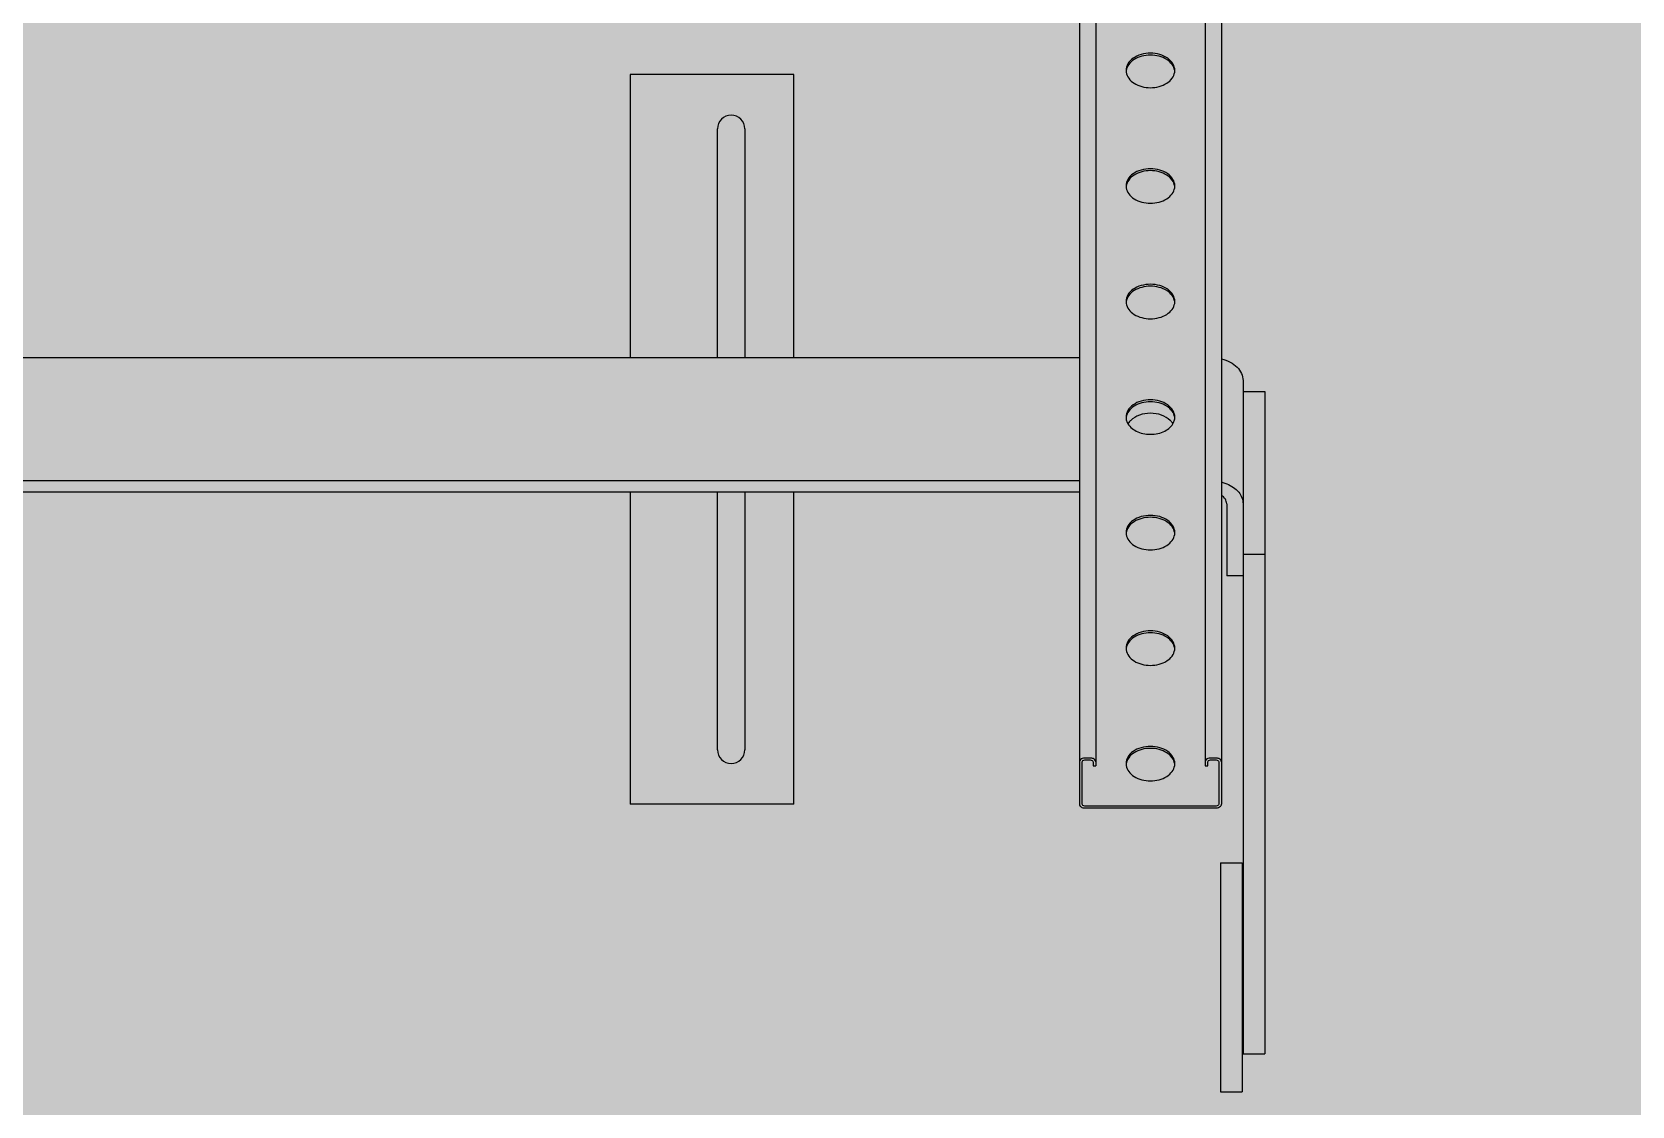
# Model space of a CAD drawing. Extents: x -18489 to 27370, y -8745 to 11880.
# Drawn here: x -16624.97 to -16578.4, y 1663.59 to 1694.86 of the extents above; entities that cross this region are included whole.
import ezdxf

# ---------------------------------------------------------------- set-up
doc = ezdxf.new("R2010")
doc.units = 0
doc.header["$LTSCALE"] = 100
for name, color, linetype in [('188K-SM-03-F10-MECH-EQ-Y2257103$0$0 Xref', 8, 'Continuous'), ('188K-SM-03-F10-MECH-EQ-Y2257103$0$M-EQU-FOUNDATION', 8, 'Continuous'), ('188K-SM-03-F10-MECH-EQ-Y2257103$0$Micron CUP L10 HVAC EQU$0$M-MECH-EQU', 136, 'Continuous'), ('188K-SM-03-F10-MECH-EQ-Y2257103$0$Micron CUP L10 HVAC EQU$0$M-PHASE1 AREA', 252, 'Continuous')]:
    doc.layers.add(name, color=color, linetype=linetype)
pattern_1 = [(50, (4473.52, 709.2), (54.6554, -4.78173), [5.715, -62.865]), (355, (4473.52, 709.2), (-10.57303, 57.31705), [4.572, -50.29218]), (100.45144, (4478.076, 708.8), (44.08237, 52.53533), [4.857, -53.42707]), (46.1842, (4473.52, 724.44), (81.32371, -12.6127), [8.5725, -94.2975]), (96.63556, (4480.3, 723.39), (71.22124, 74.22784), [7.2855, -80.14068]), (351.18415, (4473.52, 724.44), (71.22124, 74.22784), [6.858, -75.43792]), (21, (4481.14, 720.63), (45.48432, -30.67956), [5.715, -62.865]), (326, (4481.14, 720.63), (18.54061, 55.25639), [4.572, -50.292]), (71.45144, (4484.93, 718.07), (64.02493, 24.57683), [4.857, -53.42698]), (37.5, (4473.521, 709.2), (0.926581, 25.366512), [0, -49.6824, 0, -51.054, 0, -50.4825]), (7.5, (4473.52, 709.2), (20.0459, 30.054172), [0, -29.1084, 0, -48.5394, 0, -19.2405]), (327.5, (4456.529, 709.2), (40.677179, -1.718623), [0, -19.05, 0, -59.436, 0, -78.867]), (317.5, (4448.91, 709.2), (44.438754, 7.62795), [0, -24.765, 0, -39.4716, 0, -56.007])]

# ---------------------------------------------------------------- blocks, each defined once
blk = doc.blocks.new('188K-SM-03-F10-MECH-EQ-Y2257103$0$Micron CUP L10 HVAC EQU$0$A$C0c53ceb0')
at = {"layer": '188K-SM-03-F10-MECH-EQ-Y2257103$0$Micron CUP L10 HVAC EQU$0$M-PHASE1 AREA'}
for p, q in [((-4513.33243, 8077.48404), (-4513.33243, 7549.60984)), ((-4471.97399, 8077.48404), (-4471.97399, 7549.60984)), ((-4508.57494, 8064.26498), (-4508.57494, 7560.7785)), ((-4476.73148, 8064.26498), (-4476.73148, 7560.7785)), ((-4644.08119, 7762.09479), (-4644.08119, 7679.68653)), ((-4596.50631, 7762.09479), (-4644.08119, 7762.09479)), ((-4596.50631, 7679.68653), (-4596.50631, 7762.09479)), ((-4618.70792, 7679.68653), (-4618.70792, 7746.23649)), ((-4610.71634, 7746.23649), (-4610.71634, 7679.68653)), ((-4982.61107, 7679.68653), (-4513.33243, 7679.68653)), ((-4465.69411, 7672.95843), (-4465.69411, 7476.91535)), ((-4465.69411, 7669.79516), (-4459.35079, 7669.79516)), ((-4459.35079, 7669.79516), (-4459.35079, 7476.91535)), ((-4982.61107, 7643.80331), (-4513.33243, 7643.80331)), ((-4513.33243, 7640.43925), (-4982.61107, 7640.43925)), ((-4644.08119, 7640.43925), (-4644.08119, 7549.59364)), ((-4618.70792, 7565.45194), (-4618.70792, 7640.43925)), ((-4610.71634, 7640.43925), (-4610.71634, 7565.45194)), ((-4596.50631, 7549.59364), (-4596.50631, 7640.43925)), ((-4470.4516, 7637.0752), (-4470.4516, 7616.09913)), ((-4465.69411, 7622.35599), (-4459.35079, 7622.35599)), ((-4465.69411, 7616.09763), (-4470.4516, 7616.09763)), ((-4512.53951, 7549.60984), (-4512.53951, 7561.89985)), ((-4510.16077, 7563.0212), (-4511.7466, 7563.0212)), ((-4511.7466, 7562.46052), (-4510.16077, 7562.46052)), ((-4509.36785, 7561.89985), (-4509.36785, 7560.7785)), ((-4509.36785, 7560.7785), (-4508.57494, 7560.7785)), ((-4476.73148, 7560.7785), (-4475.93857, 7560.7785)), ((-4475.93857, 7560.7785), (-4475.93857, 7561.89985)), ((-4473.55982, 7563.0212), (-4475.14565, 7563.0212)), ((-4475.14565, 7562.46052), (-4473.55982, 7562.46052)), ((-4472.76691, 7561.89985), (-4472.76691, 7549.60984)), ((-4596.50631, 7549.59364), (-4644.08119, 7549.59364)), ((-4473.55982, 7549.04917), (-4511.7466, 7549.04917)), ((-4511.7466, 7548.48849), (-4473.55982, 7548.48849)), ((-4472.26219, 7532.50875), (-4472.26219, 7465.80084)), ((-4472.26219, 7532.50875), (-4465.91887, 7532.50875)), ((-4465.91887, 7532.50875), (-4465.91887, 7465.80084)), ((-4465.69411, 7476.91535), (-4459.35079, 7476.91535)), ((-4472.26219, 7465.80084), (-4465.91887, 7465.80084))]:
    blk.add_line(p, q, dxfattribs=at)
for centre, radius, start, end in [((-4496.21444, 7763.2275), 3.54328, 180.0055407, 184.5768373), ((-4496.16322, 7763.23177), 3.59469, 184.579493, 188.7122458), ((-4489.1432, 7763.23177), 3.59469, 351.2877542, 355.420507), ((-4489.09198, 7763.2275), 3.54328, 355.4231627, 359.9944593), ((-4614.71213, 7746.23649), 3.99579, 0, 180), ((-4496.21444, 7729.58698), 3.54328, 180.0055407, 184.5768373), ((-4496.16322, 7729.59125), 3.59469, 184.579493, 188.7122458), ((-4489.1432, 7729.59125), 3.59469, 351.2877542, 355.420507), ((-4489.09198, 7729.58698), 3.54328, 355.4231627, 359.9944593), ((-4496.21444, 7695.94646), 3.54328, 180.0055407, 184.5768373), ((-4496.16322, 7695.95073), 3.59469, 184.579493, 188.7122458), ((-4489.1432, 7695.95073), 3.59469, 351.2877542, 355.420507), ((-4489.09198, 7695.94646), 3.54328, 355.4231627, 359.9944593), ((-4496.21444, 7662.30594), 3.54328, 180.0055407, 184.5768373), ((-4496.16322, 7662.3102), 3.59469, 184.579493, 188.7122458), ((-4489.1432, 7662.3102), 3.59469, 351.2877542, 355.420507), ((-4489.09198, 7662.30594), 3.54328, 355.4231627, 359.9944593), ((-4494.7126, 7657.53822), 5.29236, 134.1793977, 139.3501652), ((-4490.59382, 7657.53822), 5.29236, 40.6498348, 45.8206023), ((-4496.21444, 7628.66541), 3.54328, 180.0055407, 184.5768373), ((-4496.16322, 7628.66968), 3.59469, 184.579493, 188.7122458), ((-4489.1432, 7628.66968), 3.59469, 351.2877542, 355.420507), ((-4489.09198, 7628.66541), 3.54328, 355.4231627, 359.9944593), ((-4496.21444, 7595.02489), 3.54328, 180.0055407, 184.5768373), ((-4496.16322, 7595.02916), 3.59469, 184.579493, 188.7122458), ((-4489.1432, 7595.02916), 3.59469, 351.2877542, 355.420507), ((-4489.09198, 7595.02489), 3.54328, 355.4231627, 359.9944593), ((-4614.71213, 7565.45194), 3.99579, 180, 0), ((-4510.15961, 7560.81007), 2.21113, 79.332974, 90.0300823), ((-4496.21444, 7561.38437), 3.54328, 180.0055407, 184.5768373), ((-4496.16322, 7561.38864), 3.59469, 184.579493, 188.7122458), ((-4489.1432, 7561.38864), 3.59469, 351.2877542, 355.420507), ((-4489.09198, 7561.38437), 3.54328, 355.4231627, 359.9944593), ((-4473.55866, 7560.81007), 2.21113, 79.332974, 90.0300823)]:
    blk.add_arc(centre, radius, start, end, dxfattribs=at)
for points, knots in [([(-4492.65321, 7768.25081), (-4493.5685, 7768.25081), (-4495.34453, 7768.01166), (-4497.66974, 7766.95984), (-4499.32532, 7765.32276), (-4499.75773, 7763.89285), (-4499.75773, 7763.22716)], [0, 0, 0, 0, 0.288006698, 0.555333419, 0.790532629, 1, 1, 1, 1]), ([(-4492.65321, 7767.69014), (-4493.50755, 7767.69014), (-4495.17133, 7767.48076), (-4497.38698, 7766.55719), (-4499.04438, 7765.11798), (-4499.62051, 7763.83266), (-4499.71643, 7763.20637)], [0, 0, 0, 0, 0.284584443, 0.551250143, 0.788945637, 1, 1, 1, 1]), ([(-4485.54869, 7763.22716), (-4485.54869, 7763.89285), (-4485.9811, 7765.32276), (-4487.63668, 7766.95984), (-4489.96189, 7768.01166), (-4491.73792, 7768.25081), (-4492.65321, 7768.25081)], [0, 0, 0, 0, 0.209467371, 0.444666581, 0.711993302, 1, 1, 1, 1]), ([(-4485.58999, 7763.20637), (-4485.68591, 7763.83266), (-4486.26203, 7765.11798), (-4487.91944, 7766.55719), (-4490.13509, 7767.48076), (-4491.79887, 7767.69014), (-4492.65321, 7767.69014)], [0, 0, 0, 0, 0.211054363, 0.448749857, 0.715415557, 1, 1, 1, 1]), ([(-4499.71643, 7762.68728), (-4499.62051, 7762.06098), (-4499.04438, 7760.77567), (-4497.38698, 7759.33646), (-4495.17133, 7758.41289), (-4493.50755, 7758.20351), (-4492.65321, 7758.20351)], [0, 0, 0, 0, 0.211054363, 0.448749857, 0.715415557, 1, 1, 1, 1]), ([(-4492.65321, 7758.20351), (-4491.79887, 7758.20351), (-4490.13509, 7758.41289), (-4487.91944, 7759.33646), (-4486.26203, 7760.77567), (-4485.68591, 7762.06098), (-4485.58999, 7762.68728)], [0, 0, 0, 0, 0.284584443, 0.551250143, 0.788945637, 1, 1, 1, 1]), ([(-4492.65321, 7734.61029), (-4493.5685, 7734.61029), (-4495.34453, 7734.37114), (-4497.66974, 7733.31932), (-4499.32532, 7731.68223), (-4499.75773, 7730.25233), (-4499.75773, 7729.58664)], [0, 0, 0, 0, 0.288006698, 0.555333419, 0.790532629, 1, 1, 1, 1]), ([(-4492.65321, 7734.04961), (-4493.50755, 7734.04961), (-4495.17133, 7733.84023), (-4497.38698, 7732.91667), (-4499.04438, 7731.47745), (-4499.62051, 7730.19214), (-4499.71643, 7729.56585)], [0, 0, 0, 0, 0.284584443, 0.551250143, 0.788945637, 1, 1, 1, 1]), ([(-4485.54869, 7729.58664), (-4485.54869, 7730.25233), (-4485.9811, 7731.68223), (-4487.63668, 7733.31932), (-4489.96189, 7734.37114), (-4491.73792, 7734.61029), (-4492.65321, 7734.61029)], [0, 0, 0, 0, 0.209467371, 0.444666581, 0.711993302, 1, 1, 1, 1]), ([(-4485.58999, 7729.56585), (-4485.68591, 7730.19214), (-4486.26203, 7731.47745), (-4487.91944, 7732.91667), (-4490.13509, 7733.84023), (-4491.79887, 7734.04961), (-4492.65321, 7734.04961)], [0, 0, 0, 0, 0.211054363, 0.448749857, 0.715415557, 1, 1, 1, 1]), ([(-4499.71643, 7729.04675), (-4499.62051, 7728.42046), (-4499.04438, 7727.13515), (-4497.38698, 7725.69593), (-4495.17133, 7724.77237), (-4493.50755, 7724.56299), (-4492.65321, 7724.56299)], [0, 0, 0, 0, 0.211054363, 0.448749857, 0.715415557, 1, 1, 1, 1]), ([(-4492.65321, 7724.56299), (-4491.79887, 7724.56299), (-4490.13509, 7724.77237), (-4487.91944, 7725.69593), (-4486.26203, 7727.13515), (-4485.68591, 7728.42046), (-4485.58999, 7729.04675)], [0, 0, 0, 0, 0.284584443, 0.551250143, 0.788945637, 1, 1, 1, 1]), ([(-4492.65321, 7700.96977), (-4493.5685, 7700.96977), (-4495.34453, 7700.73062), (-4497.66974, 7699.67879), (-4499.32532, 7698.04171), (-4499.75773, 7696.6118), (-4499.75773, 7695.94612)], [0, 0, 0, 0, 0.288006698, 0.555333419, 0.790532629, 1, 1, 1, 1]), ([(-4492.65321, 7700.40909), (-4493.50755, 7700.40909), (-4495.17133, 7700.19971), (-4497.38698, 7699.27614), (-4499.04438, 7697.83693), (-4499.62051, 7696.55162), (-4499.71643, 7695.92532)], [0, 0, 0, 0, 0.284584443, 0.551250143, 0.788945637, 1, 1, 1, 1]), ([(-4485.54869, 7695.94612), (-4485.54869, 7696.6118), (-4485.9811, 7698.04171), (-4487.63668, 7699.67879), (-4489.96189, 7700.73062), (-4491.73792, 7700.96977), (-4492.65321, 7700.96977)], [0, 0, 0, 0, 0.209467371, 0.444666581, 0.711993302, 1, 1, 1, 1]), ([(-4485.58999, 7695.92532), (-4485.68591, 7696.55162), (-4486.26203, 7697.83693), (-4487.91944, 7699.27614), (-4490.13509, 7700.19971), (-4491.79887, 7700.40909), (-4492.65321, 7700.40909)], [0, 0, 0, 0, 0.211054363, 0.448749857, 0.715415557, 1, 1, 1, 1]), ([(-4499.71643, 7695.40623), (-4499.62051, 7694.77994), (-4499.04438, 7693.49462), (-4497.38698, 7692.05541), (-4495.17133, 7691.13184), (-4493.50755, 7690.92246), (-4492.65321, 7690.92246)], [0, 0, 0, 0, 0.211054363, 0.448749857, 0.715415557, 1, 1, 1, 1]), ([(-4492.65321, 7690.92246), (-4491.79887, 7690.92246), (-4490.13509, 7691.13184), (-4487.91944, 7692.05541), (-4486.26203, 7693.49462), (-4485.68591, 7694.77994), (-4485.58999, 7695.40623)], [0, 0, 0, 0, 0.284584443, 0.551250143, 0.788945637, 1, 1, 1, 1]), ([(-4471.95822, 7679.28171), (-4471.07907, 7679.05579), (-4469.43494, 7678.43548), (-4467.38743, 7676.971), (-4466.02448, 7675.10002), (-4465.69411, 7673.64883), (-4465.69411, 7672.95843)], [0, 0, 0, 0, 0.285941911, 0.54738645, 0.78251502, 1, 1, 1, 1]), ([(-4492.65321, 7667.32924), (-4493.5685, 7667.32924), (-4495.34453, 7667.0901), (-4497.66974, 7666.03827), (-4499.32532, 7664.40119), (-4499.75773, 7662.97128), (-4499.75773, 7662.30559)], [0, 0, 0, 0, 0.288006698, 0.555333419, 0.790532629, 1, 1, 1, 1]), ([(-4492.65321, 7666.76857), (-4493.50755, 7666.76857), (-4495.17133, 7666.55919), (-4497.38698, 7665.63562), (-4499.04438, 7664.19641), (-4499.62051, 7662.9111), (-4499.71643, 7662.2848)], [0, 0, 0, 0, 0.284584443, 0.551250143, 0.788945637, 1, 1, 1, 1]), ([(-4485.54869, 7662.30559), (-4485.54869, 7662.97128), (-4485.9811, 7664.40119), (-4487.63668, 7666.03827), (-4489.96189, 7667.0901), (-4491.73792, 7667.32924), (-4492.65321, 7667.32924)], [0, 0, 0, 0, 0.209467371, 0.444666581, 0.711993302, 1, 1, 1, 1]), ([(-4485.58999, 7662.2848), (-4485.68591, 7662.9111), (-4486.26203, 7664.19641), (-4487.91944, 7665.63562), (-4490.13509, 7666.55919), (-4491.79887, 7666.76857), (-4492.65321, 7666.76857)], [0, 0, 0, 0, 0.211054363, 0.448749857, 0.715415557, 1, 1, 1, 1]), ([(-4486.90554, 7661.33369), (-4487.60953, 7662.01861), (-4489.47782, 7663.07559), (-4492.65321, 7663.57758), (-4495.82859, 7663.07559), (-4497.69689, 7662.01861), (-4498.40088, 7661.33369)], [0, 0, 0, 0, 0.236938801, 0.5, 0.763061198, 1, 1, 1, 1]), ([(-4499.41001, 7660.7532), (-4498.90879, 7659.66237), (-4497.33024, 7658.30338), (-4494.83691, 7657.44334), (-4493.38959, 7657.28194), (-4492.65321, 7657.28194)], [0, 0, 0, 0, 0.454971083, 0.720915951, 1, 1, 1, 1]), ([(-4492.65321, 7657.28194), (-4491.91683, 7657.28194), (-4490.46951, 7657.44334), (-4487.97618, 7658.30338), (-4486.39763, 7659.66237), (-4485.89641, 7660.7532)], [0, 0, 0, 0, 0.279084049, 0.545028917, 1, 1, 1, 1]), ([(-4471.95822, 7643.39849), (-4471.82374, 7643.36393), (-4471.29595, 7643.21867), (-4470.778, 7643.03724), (-4470.40054, 7642.88094)], [0, 0, 0, 0, 0.253662788, 1, 1, 1, 1]), ([(-4470.4516, 7637.0752), (-4470.4516, 7637.53973), (-4470.76731, 7638.54028), (-4471.51723, 7639.2391), (-4471.95499, 7639.52922)], [0, 0, 0, 0, 0.469366004, 1, 1, 1, 1]), ([(-4470.40054, 7642.88094), (-4469.71535, 7642.59722), (-4468.45077, 7641.9173), (-4466.917, 7640.52895), (-4465.92754, 7638.88132), (-4465.69411, 7637.66196), (-4465.69411, 7637.0752)], [0, 0, 0, 0, 0.281795, 0.540335885, 0.777045178, 1, 1, 1, 1]), ([(-4492.65321, 7633.68872), (-4493.5685, 7633.68872), (-4495.34453, 7633.44958), (-4497.66974, 7632.39775), (-4499.32532, 7630.76067), (-4499.75773, 7629.33076), (-4499.75773, 7628.66507)], [0, 0, 0, 0, 0.288006698, 0.555333419, 0.790532629, 1, 1, 1, 1]), ([(-4492.65321, 7633.12805), (-4493.50755, 7633.12805), (-4495.17133, 7632.91867), (-4497.38698, 7631.9951), (-4499.04438, 7630.55589), (-4499.62051, 7629.27058), (-4499.71643, 7628.64428)], [0, 0, 0, 0, 0.284584443, 0.551250143, 0.788945637, 1, 1, 1, 1]), ([(-4485.54869, 7628.66507), (-4485.54869, 7629.33076), (-4485.9811, 7630.76067), (-4487.63668, 7632.39775), (-4489.96189, 7633.44958), (-4491.73792, 7633.68872), (-4492.65321, 7633.68872)], [0, 0, 0, 0, 0.209467371, 0.444666581, 0.711993302, 1, 1, 1, 1]), ([(-4485.58999, 7628.64428), (-4485.68591, 7629.27058), (-4486.26203, 7630.55589), (-4487.91944, 7631.9951), (-4490.13509, 7632.91867), (-4491.79887, 7633.12805), (-4492.65321, 7633.12805)], [0, 0, 0, 0, 0.211054363, 0.448749857, 0.715415557, 1, 1, 1, 1]), ([(-4499.71643, 7628.12519), (-4499.62051, 7627.49889), (-4499.04438, 7626.21358), (-4497.38698, 7624.77437), (-4495.17133, 7623.8508), (-4493.50755, 7623.64142), (-4492.65321, 7623.64142)], [0, 0, 0, 0, 0.211054363, 0.448749857, 0.715415557, 1, 1, 1, 1]), ([(-4492.65321, 7623.64142), (-4491.79887, 7623.64142), (-4490.13509, 7623.8508), (-4487.91944, 7624.77437), (-4486.26203, 7626.21358), (-4485.68591, 7627.49889), (-4485.58999, 7628.12519)], [0, 0, 0, 0, 0.284584443, 0.551250143, 0.788945637, 1, 1, 1, 1]), ([(-4492.65321, 7600.0482), (-4493.5685, 7600.0482), (-4495.34453, 7599.80905), (-4497.66974, 7598.75723), (-4499.32532, 7597.12015), (-4499.75773, 7595.69024), (-4499.75773, 7595.02455)], [0, 0, 0, 0, 0.288006698, 0.555333419, 0.790532629, 1, 1, 1, 1]), ([(-4492.65321, 7599.48753), (-4493.50755, 7599.48753), (-4495.17133, 7599.27814), (-4497.38698, 7598.35458), (-4499.04438, 7596.91537), (-4499.62051, 7595.63005), (-4499.71643, 7595.00376)], [0, 0, 0, 0, 0.284584443, 0.551250143, 0.788945637, 1, 1, 1, 1]), ([(-4485.54869, 7595.02455), (-4485.54869, 7595.69024), (-4485.9811, 7597.12015), (-4487.63668, 7598.75723), (-4489.96189, 7599.80905), (-4491.73792, 7600.0482), (-4492.65321, 7600.0482)], [0, 0, 0, 0, 0.209467371, 0.444666581, 0.711993302, 1, 1, 1, 1]), ([(-4485.58999, 7595.00376), (-4485.68591, 7595.63005), (-4486.26203, 7596.91537), (-4487.91944, 7598.35458), (-4490.13509, 7599.27814), (-4491.79887, 7599.48753), (-4492.65321, 7599.48753)], [0, 0, 0, 0, 0.211054363, 0.448749857, 0.715415557, 1, 1, 1, 1]), ([(-4499.71643, 7594.48466), (-4499.62051, 7593.85837), (-4499.04438, 7592.57306), (-4497.38698, 7591.13385), (-4495.17133, 7590.21028), (-4493.50755, 7590.0009), (-4492.65321, 7590.0009)], [0, 0, 0, 0, 0.211054363, 0.448749857, 0.715415557, 1, 1, 1, 1]), ([(-4492.65321, 7590.0009), (-4491.79887, 7590.0009), (-4490.13509, 7590.21028), (-4487.91944, 7591.13385), (-4486.26203, 7592.57306), (-4485.68591, 7593.85837), (-4485.58999, 7594.48466)], [0, 0, 0, 0, 0.284584443, 0.551250143, 0.788945637, 1, 1, 1, 1]), ([(-4492.65321, 7566.40768), (-4493.5685, 7566.40768), (-4495.34453, 7566.16853), (-4497.66974, 7565.11671), (-4499.32532, 7563.47962), (-4499.75773, 7562.04972), (-4499.75773, 7561.38403)], [0, 0, 0, 0, 0.288006698, 0.555333419, 0.790532629, 1, 1, 1, 1]), ([(-4492.65321, 7565.847), (-4493.50755, 7565.847), (-4495.17133, 7565.63762), (-4497.38698, 7564.71405), (-4499.04438, 7563.27484), (-4499.62051, 7561.98953), (-4499.71643, 7561.36324)], [0, 0, 0, 0, 0.284584443, 0.551250143, 0.788945637, 1, 1, 1, 1]), ([(-4485.54869, 7561.38403), (-4485.54869, 7562.04972), (-4485.9811, 7563.47962), (-4487.63668, 7565.11671), (-4489.96189, 7566.16853), (-4491.73792, 7566.40768), (-4492.65321, 7566.40768)], [0, 0, 0, 0, 0.209467371, 0.444666581, 0.711993302, 1, 1, 1, 1]), ([(-4485.58999, 7561.36324), (-4485.68591, 7561.98953), (-4486.26203, 7563.27484), (-4487.91944, 7564.71405), (-4490.13509, 7565.63762), (-4491.79887, 7565.847), (-4492.65321, 7565.847)], [0, 0, 0, 0, 0.211054363, 0.448749857, 0.715415557, 1, 1, 1, 1]), ([(-4512.53951, 7562.87097), (-4512.61581, 7562.83981), (-4512.8862, 7562.70838), (-4513.1243, 7562.49224), (-4513.22829, 7562.2995)], [0, 0, 0, 0, 0.273440322, 1, 1, 1, 1]), ([(-4512.53951, 7561.89985), (-4512.53951, 7562.053), (-4512.30347, 7562.38637), (-4511.94133, 7562.46052), (-4511.7466, 7562.46052)], [0, 0, 0, 0, 0.440239368, 1, 1, 1, 1]), ([(-4510.16077, 7562.46052), (-4509.96603, 7562.46052), (-4509.60389, 7562.38637), (-4509.36785, 7562.053), (-4509.36785, 7561.89985)], [0, 0, 0, 0, 0.559760632, 1, 1, 1, 1]), ([(-4508.57494, 7561.89985), (-4508.57494, 7562.09971), (-4508.76109, 7562.53912), (-4509.14847, 7562.78138), (-4509.36785, 7562.87097)], [0, 0, 0, 0, 0.457524368, 1, 1, 1, 1]), ([(-4499.71643, 7560.84414), (-4499.62051, 7560.21785), (-4499.04438, 7558.93254), (-4497.38698, 7557.49332), (-4495.17133, 7556.56976), (-4493.50755, 7556.36038), (-4492.65321, 7556.36038)], [0, 0, 0, 0, 0.211054363, 0.448749857, 0.715415557, 1, 1, 1, 1]), ([(-4492.65321, 7556.36038), (-4491.79887, 7556.36038), (-4490.13509, 7556.56976), (-4487.91944, 7557.49332), (-4486.26203, 7558.93254), (-4485.68591, 7560.21785), (-4485.58999, 7560.84414)], [0, 0, 0, 0, 0.284584443, 0.551250143, 0.788945637, 1, 1, 1, 1]), ([(-4475.93857, 7562.87097), (-4476.01487, 7562.83981), (-4476.28525, 7562.70838), (-4476.52335, 7562.49224), (-4476.62734, 7562.2995)], [0, 0, 0, 0, 0.273440322, 1, 1, 1, 1]), ([(-4475.93857, 7561.89985), (-4475.93857, 7562.053), (-4475.70253, 7562.38637), (-4475.34039, 7562.46052), (-4475.14565, 7562.46052)], [0, 0, 0, 0, 0.440239368, 1, 1, 1, 1]), ([(-4473.55982, 7562.46052), (-4473.36509, 7562.46052), (-4473.00294, 7562.38637), (-4472.76691, 7562.053), (-4472.76691, 7561.89985)], [0, 0, 0, 0, 0.559760632, 1, 1, 1, 1]), ([(-4471.97399, 7561.89985), (-4471.97399, 7562.09971), (-4472.16015, 7562.53912), (-4472.54752, 7562.78138), (-4472.76691, 7562.87097)], [0, 0, 0, 0, 0.457524368, 1, 1, 1, 1]), ([(-4513.33243, 7549.60984), (-4513.33243, 7549.45089), (-4513.2608, 7549.23016), (-4513.12912, 7549.05817), (-4513.09089, 7549.01499)], [0, 0, 0, 0, 0.733758948, 1, 1, 1, 1]), ([(-4513.09089, 7549.01499), (-4513.01692, 7548.93144), (-4512.6394, 7548.61227), (-4512.12445, 7548.48849), (-4511.7466, 7548.48849)], [0, 0, 0, 0, 0.227996945, 1, 1, 1, 1]), ([(-4511.7466, 7549.04917), (-4511.94133, 7549.04917), (-4512.30347, 7549.12332), (-4512.53951, 7549.45669), (-4512.53951, 7549.60984)], [0, 0, 0, 0, 0.559760632, 1, 1, 1, 1]), ([(-4472.76691, 7549.60984), (-4472.76691, 7549.45669), (-4473.00294, 7549.12332), (-4473.36509, 7549.04917), (-4473.55982, 7549.04917)], [0, 0, 0, 0, 0.440239368, 1, 1, 1, 1]), ([(-4473.55982, 7548.48849), (-4473.40188, 7548.48849), (-4472.84768, 7548.54236), (-4472.27014, 7548.85432), (-4472.07813, 7549.21019)], [0, 0, 0, 0, 0.280876256, 1, 1, 1, 1])]:
    blk.add_open_spline(points, degree=3, knots=knots, dxfattribs=at)
for points in [[(-4499.71643, 7661.76571), (-4499.66304, 7661.41715), (-4499.55723, 7661.07362), (-4499.41001, 7660.7532)], [(-4498.72794, 7660.98584), (-4498.895, 7660.79103), (-4499.04784, 7660.58276), (-4499.1811, 7660.36344)], [(-4486.12532, 7660.36344), (-4486.25857, 7660.58276), (-4486.41142, 7660.79103), (-4486.57848, 7660.98584)], [(-4485.89641, 7660.7532), (-4485.74919, 7661.07362), (-4485.64338, 7661.41715), (-4485.58999, 7661.76571)], [(-4513.22829, 7562.2995), (-4513.29366, 7562.17835), (-4513.33243, 7562.03752), (-4513.33243, 7561.89985)], [(-4511.7466, 7563.0212), (-4512.0156, 7563.0212), (-4512.29047, 7562.97266), (-4512.53951, 7562.87097)], [(-4509.36785, 7562.87097), (-4509.49084, 7562.92119), (-4509.6198, 7562.95828), (-4509.75032, 7562.98299)], [(-4476.62734, 7562.2995), (-4476.69271, 7562.17835), (-4476.73148, 7562.03752), (-4476.73148, 7561.89985)], [(-4475.14565, 7563.0212), (-4475.41466, 7563.0212), (-4475.68952, 7562.97266), (-4475.93857, 7562.87097)], [(-4472.76691, 7562.87097), (-4472.8899, 7562.92119), (-4473.01885, 7562.95828), (-4473.14938, 7562.98299)], [(-4472.07813, 7549.21019), (-4472.01276, 7549.33135), (-4471.97399, 7549.47218), (-4471.97399, 7549.60984)]]:
    blk.add_open_spline(points, degree=3, dxfattribs=at)
blk = doc.blocks.new('188K-SM-03-F10-MECH-EQ-Y2257103$0$Micron CUP L10 HVAC EQU')
at = {"layer": '188K-SM-03-F10-MECH-EQ-Y2257103$0$Micron CUP L10 HVAC EQU$0$M-MECH-EQU'}
blk.add_blockref('188K-SM-03-F10-MECH-EQ-Y2257103$0$Micron CUP L10 HVAC EQU$0$A$C0c53ceb0', (-206166.7, 2082.18), dxfattribs=at)
blk = doc.blocks.new('188K-SM-03-F10-MECH-EQ-Y2257103')
at = {"layer": '188K-SM-03-F10-MECH-EQ-Y2257103$0$M-EQU-FOUNDATION'}
h = blk.add_hatch(dxfattribs=at)
h.set_pattern_fill('AR-CONC', color=256, scale=0.3)
h.set_pattern_definition(pattern_1)
h.paths.add_polyline_path([(-17043.149, 4192.459), (-16393.149, 4192.459), (-16393.149, 1372.459), (-17043.149, 1372.459)], flags=16)
h.paths.add_polyline_path([(-17048.149, 4197.459), (-16388.149, 4197.459), (-16388.149, 1367.459), (-17048.149, 1367.459)])
h = blk.add_hatch(dxfattribs=at)
h.set_pattern_fill('AR-CONC', color=256, scale=0.3)
h.set_pattern_definition(pattern_1)
h.paths.add_polyline_path([(-17033.149, 4182.459), (-16403.149, 4182.459), (-16403.149, 1382.459), (-17033.149, 1382.459)])
at = {"layer": '188K-SM-03-F10-MECH-EQ-Y2257103$0$0 Xref', "xscale": 0.1, "yscale": 0.1, "zscale": 0.1}
blk.add_blockref('188K-SM-03-F10-MECH-EQ-Y2257103$0$Micron CUP L10 HVAC EQU', (4473.521, 709.199), dxfattribs=at)

msp = doc.modelspace()

# ---------------------------------------------------------------- block references
msp.add_blockref('188K-SM-03-F10-MECH-EQ-Y2257103', (0, 0))

doc.saveas('drawing.dxf')
